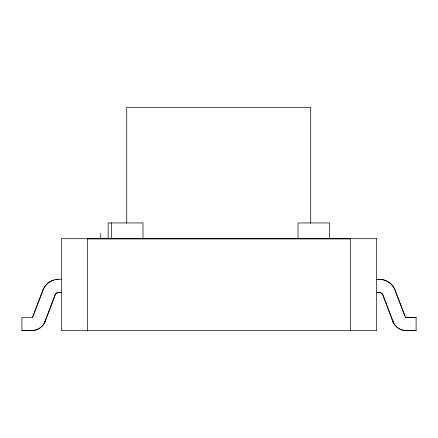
<?xml version="1.0" encoding="UTF-8"?>
<svg xmlns="http://www.w3.org/2000/svg" width="438" height="438" viewBox="0 0 438 438"><rect width="100%" height="100%" fill="white"/><g stroke="black" fill="none" stroke-linecap="round" stroke-linejoin="round"><path stroke-width="0.66" d="M45.497 320.211L44.32 323.036A14.339 14.339 0 0 1 31.755 330.466L21.9 330.466M45.497 320.441L44.32 323.26A14.339 14.339 0 0 1 31.755 330.69L21.9 330.69L21.9 317.326L31.881 317.298A1.177 1.177 0 0 0 32.724 316.8L32.79 316.696M32.746 316.778L43.515 288.587A16.962 16.962 0 0 1 56.989 279.285L61.32 279.22M32.746 317.008L32.724 317.024A1.177 1.177 0 0 1 32.461 317.298M33.211 315.782L43.515 288.812A16.962 16.962 0 0 1 53.644 280.194M44.347 323.244L55.133 294.812A3.805 3.805 0 0 1 58.692 292.36L61.32 292.36M44.347 323.468L55.133 295.042A3.805 3.805 0 0 1 58.692 292.584L61.32 292.584M58.363 279.444L56.989 279.515A16.962 16.962 0 0 0 55.856 279.663M100.713 233.454L100.74 238.896M87.6 238.896L350.4 238.896M376.68 279.274L381.011 279.345A16.962 16.962 0 0 1 394.485 288.642L405.254 316.838A1.177 1.177 0 0 0 406.119 317.353L416.1 317.38L416.1 330.69L406.245 330.69A14.339 14.339 0 0 1 393.68 323.26L392.503 320.441M376.68 279.444L381.011 279.515A16.962 16.962 0 0 1 382.144 279.663M376.68 292.414L379.308 292.414A3.805 3.805 0 0 1 382.867 294.873L393.652 323.299M376.68 292.584L379.308 292.584A3.805 3.805 0 0 1 382.867 295.042L393.652 323.468M416.1 317.55L406.119 317.523A1.177 1.177 0 0 1 405.758 317.424M416.1 330.52L406.245 330.52A14.339 14.339 0 0 1 393.68 323.091L392.503 320.271M405.276 317.024L405.254 317.008A1.177 1.177 0 0 0 405.539 317.298M404.789 315.782L394.485 288.812A16.962 16.962 0 0 0 384.356 280.194M350.4 238.71L350.4 330.69M329.562 238.896L329.562 222.942L298.026 222.942L298.026 238.896M310.701 223.21L310.701 107.31L126.741 107.31L126.741 223.21M142.98 238.896L142.98 222.942L108.159 222.942L108.159 238.896M111.444 222.942L111.444 238.896M87.6 238.71L87.6 330.69M382.702 279.772A16.962 16.962 0 0 1 383.808 280.035M376.68 238.71L61.32 238.71L61.32 330.69L376.68 330.69L376.68 238.71"/></g></svg>
